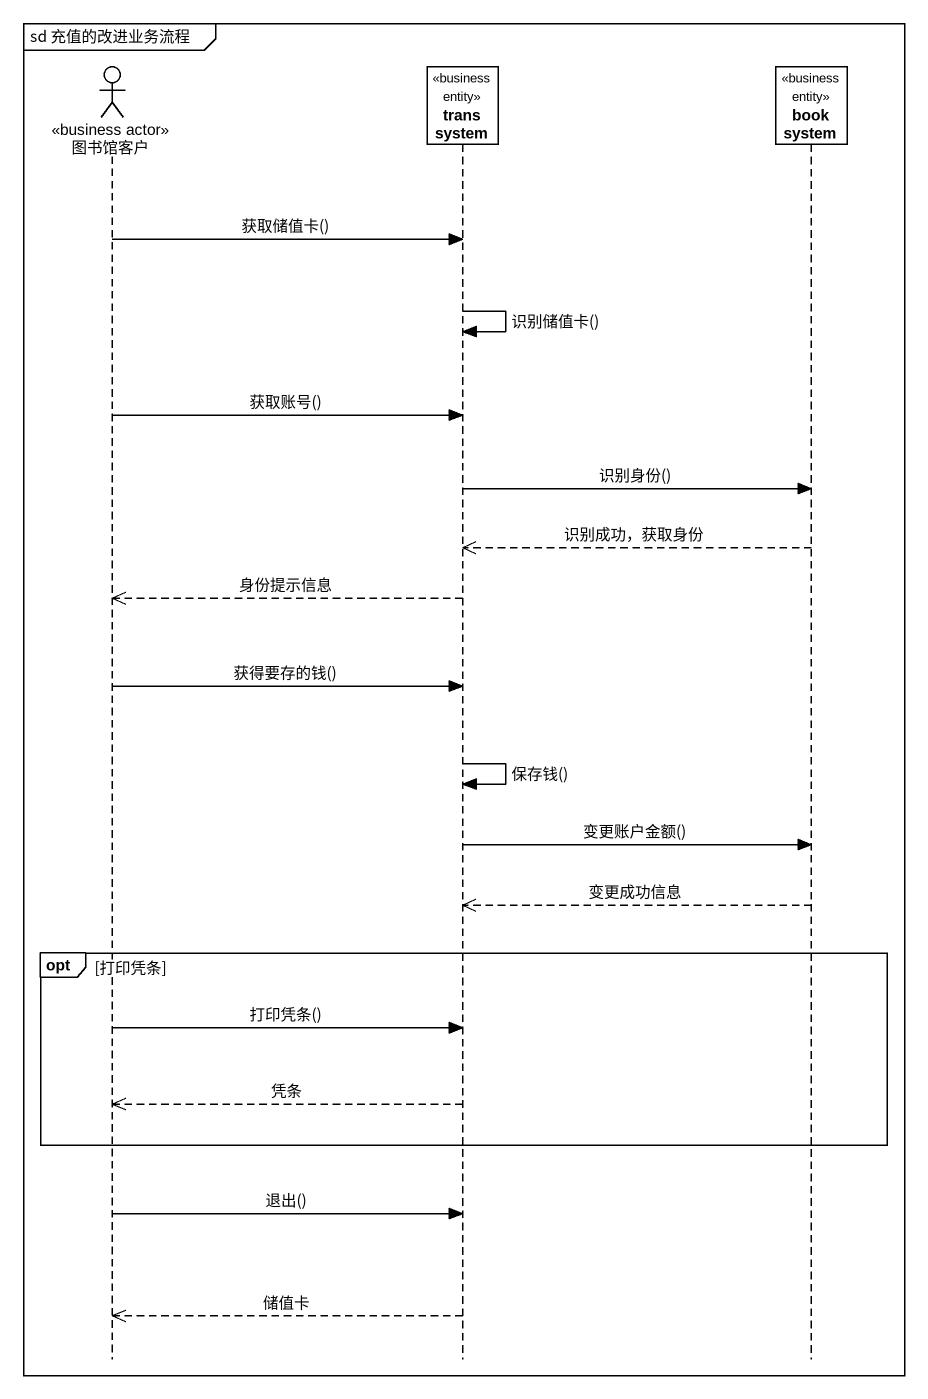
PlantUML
@startuml
mainframe sd 充值的改进业务流程
hide footbox
actor 图书馆客户 <<business actor>>
participant "trans system" as trans_system <<business entity>>
participant "book system" as book_system <<business entity>>

图书馆客户 -> trans_system : 获取储值卡()
trans_system -> trans_system : 识别储值卡()
图书馆客户 -> trans_system : 获取账号()
trans_system -> book_system : 识别身份()
book_system -->> trans_system : 识别成功，获取身份
trans_system -->> 图书馆客户 : 身份提示信息
图书馆客户 -> trans_system : 获得要存的钱()
trans_system -> trans_system : 保存钱()
trans_system -> book_system : 变更账户金额()
book_system -->> trans_system : 变更成功信息
opt 打印凭条
  图书馆客户 -> trans_system : 打印凭条()
  trans_system -->> 图书馆客户 : 凭条
end
图书馆客户 -> trans_system : 退出()
trans_system -->> 图书馆客户 : 储值卡
@enduml
